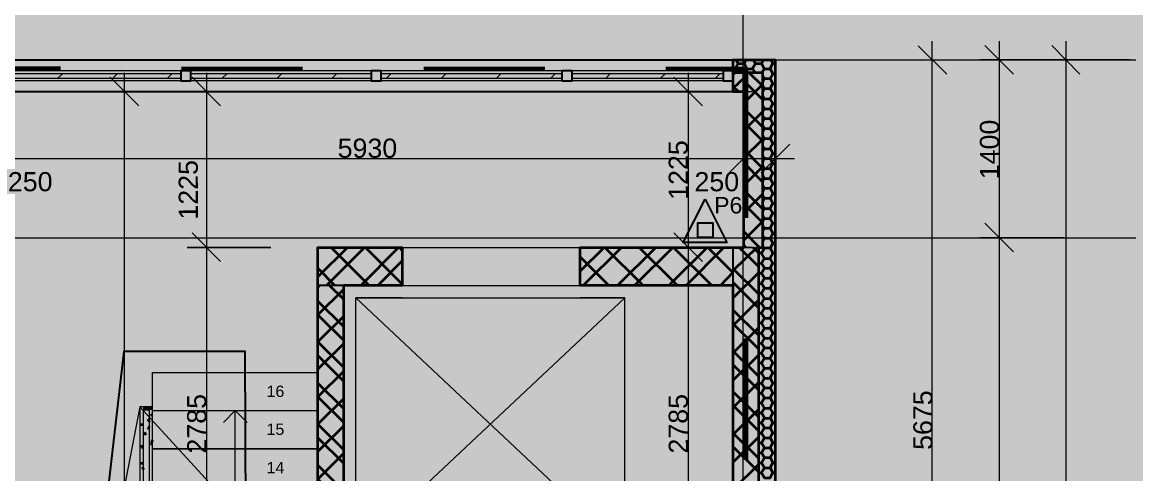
# Model space of a CAD drawing. Header units: millimetres. Extents: x 2377 to 264466, y -28213 to 61616.
# Drawn here: x 205437 to 214197, y -4093 to -539 of the extents above; entities that cross this region are included whole.
import ezdxf

# ---------------------------------------------------------------- set-up
doc = ezdxf.new("R2010")
doc.units = ezdxf.units.MM
doc.layers.add('ZTI_KANAL', color=30, linetype='Continuous', lineweight=50)
doc.styles.add('PDF ArialMT', font='arial.ttf')

msp = doc.modelspace()

# ---------------------------------------------------------------- linework, layer by layer
at = {"layer": 'ZTI_KANAL', "color": 7, "lineweight": 9}
for points in [[(211106.8, 4981.7), (211106.8, -22133.1)], [(212596, -6659.4), (212596, -686.4)], [(213123.2, -686.4), (213123.2, -2385.3)], [(213647.1, -686.4), (213647.1, -16134.8)], [(212710.4, -946.8), (212484.9, -724.5)], [(213234.3, -946.8), (213008.8, -721.4)], [(213758.2, -946.8), (213536, -721.4)], [(146414.3, -835.7), (214196.4, -835.7)], [(212091.2, -835.7), (212748.5, -835.7)], [(213628.1, -835.7), (212970.7, -835.7)], [(214152, -835.7), (213497.9, -835.7)], [(206683.4, -921.4), (205264, -921.4)], [(206238.9, -937.3), (206238.9, -11311.3)], [(208182.2, -921.4), (206762.8, -921.4)], [(206886.7, -937.3), (206886.7, -2461.5)], [(209681, -921.4), (208261.6, -921.4)], [(210951.2, -921.4), (209763.6, -921.4)], [(210674.9, -937.3), (210674.9, -2461.5)], [(206683.4, -1000.8), (205264, -1000.8)], [(206353.2, -1197.7), (206127.7, -972.2)], [(208182.2, -1000.8), (206762.8, -1000.8)], [(206997.8, -1197.7), (206772.4, -972.2)], [(209681, -1000.8), (208261.6, -1000.8)], [(210951.2, -1000.8), (209763.6, -1000.8)], [(210789.2, -1197.7), (210563.8, -972.2)], [(206747, -1086.5), (206089.6, -1086.5)], [(207391.6, -1086.5), (206734.3, -1086.5)], [(211183, -1086.5), (210525.7, -1086.5)], [(211360.8, -1105.6), (211360.8, -1759.7)], [(211249.7, -1724.8), (211475.1, -1499.3)], [(205032.2, -1610.5), (211262.4, -1610.5)], [(210960.7, -1610.5), (211513.2, -1610.5)], [(213123.2, -2086.8), (213123.2, -8882.2)], [(206886.7, -2159.8), (206886.7, -5246.3)], [(210674.9, -2159.8), (210674.9, -5246.3)], [(146414.3, -2236), (214196.4, -2236)], [(208426.7, -2312.2), (209827.1, -2312.2)], [(208426.7, -2610.7), (209827.1, -2610.7)], [(208426.7, -2709.2), (208061.6, -2709.2), (210176.4, -2709.2), (209827.1, -2709.2)], [(210176.4, -4697), (208061.6, -4697), (208061.6, -2709.2), (210176.4, -4697), (210176.4, -2709.2), (208061.6, -4697)], [(207677.3, -5097.1), (206461.2, -5097.1), (206461.2, -4795.4), (206461.2, -4496.9), (206461.2, -4195.3), (206461.2, -3896.8), (206461.2, -3595.1), (206461.2, -3296.6), (207763.1, -3296.6), (207763.1, -3595.1), (207763.1, -3896.8), (207763.1, -4195.3), (207763.1, -4496.9), (207763.1, -4795.4), (207763.1, -5097.1), (206362.7, -3566.5), (205181.5, -9660.1), (181035.7, -11158.9), (156035.8, -9660.1)], [(206461.2, -3595.1), (207763.1, -3595.1)], [(207112.1, -3595.1), (207020, -3690.4)], [(207112.1, -5097.1), (207112.1, -4795.4), (207112.1, -4496.9), (207112.1, -4195.3), (207112.1, -3896.8), (207112.1, -3595.1), (207207.4, -3690.4)]]:
    msp.add_lwpolyline(points, dxfattribs=at)
at = {"layer": 'ZTI_KANAL', "color": 7, "lineweight": 25}
for points in [[(205181.5, -835.7), (211030.6, -835.7)], [(211030.6, -1086.5), (205181.5, -1086.5)], [(211030.6, -2610.7), (211030.6, -2312.2)], [(207963.1, -2610.7), (207763.1, -2610.7)]]:
    msp.add_lwpolyline(points, dxfattribs=at)
at = {"layer": 'ZTI_KANAL', "color": 7, "lineweight": 35}
for points in [[(211030.6, -4795.4), (211030.6, -2610.7), (209827.1, -2610.7), (209827.1, -2312.2), (211113.1, -2312.2), (211113.1, -1086.5), (211030.6, -1086.5), (211030.6, -835.7), (211360.8, -835.7), (211360.8, -5246.3), (211030.6, -5246.3), (211030.6, -5097.1), (207763.1, -5097.1), (207763.1, -2312.2), (208426.7, -2312.2), (208426.7, -2610.7), (207963.1, -2610.7), (207963.1, -4795.4), (211030.6, -4795.4), (211030.6, -5097.1)], [(211046.4, -902.4), (211071.9, -864.3), (211071.9, -861.1)], [(211068.7, -864.3), (211052.8, -835.7)], [(211071.9, -864.3), (211116.3, -864.3), (211138.5, -905.5), (211183, -905.5), (211202, -937.3)], [(211116.3, -864.3), (211132.2, -835.7)], [(211183, -902.4), (211205.2, -864.3), (211208.4, -861.1)], [(211205.2, -864.3), (211189.3, -835.7)], [(211208.4, -864.3), (211252.9, -864.3), (211262.4, -845.2), (211268.7, -835.7)], [(211252.9, -864.3), (211262.4, -883.3), (211275.1, -905.5), (211319.5, -905.5), (211341.8, -943.7), (211360.8, -943.7)], [(211319.5, -902.4), (211341.8, -864.3), (211344.9, -861.1)], [(211325.9, -835.7), (211341.8, -864.3), (211360.8, -864.3)], [(211030.6, -905.5), (211049.6, -905.5)], [(211230.6, -5246.3), (211230.6, -2312.2), (211262.4, -2312.2), (211262.4, -937.3), (211030.6, -937.3)], [(211046.4, -937.3), (211030.6, -950)], [(211065.5, -937.3), (211046.4, -905.5)], [(211138.5, -937.3), (211113.1, -962.7)], [(211119.5, -937.3), (211138.5, -902.4)], [(211262.4, -1042.1), (211154.4, -937.3)], [(211256, -937.3), (211262.4, -924.6), (211275.1, -902.4)], [(211262.4, -962.7), (211275.1, -981.8), (211319.5, -981.8), (211341.8, -943.7), (211344.9, -940.5)], [(211113.1, -978.6), (211030.6, -1058)], [(211030.6, -1045.3), (211075, -1086.5)], [(211262.4, -1150.1), (211113.1, -1000.8)], [(211262.4, -1026.2), (211113.1, -1175.5)], [(211262.4, -1004), (211275.1, -981.8), (211275.1, -978.6)], [(211262.4, -1038.9), (211275.1, -1061.1), (211319.5, -1061.1), (211341.8, -1019.9), (211344.9, -1019.9)], [(211319.5, -981.8), (211341.8, -1023), (211360.8, -1023)], [(211262.4, -1083.4), (211275.1, -1061.1), (211275.1, -1058)], [(211262.4, -1118.3), (211275.1, -1140.5), (211319.5, -1140.5), (211341.8, -1099.2), (211344.9, -1096.1)], [(211262.4, -1159.6), (211275.1, -1140.5), (211275.1, -1137.4)], [(211319.5, -1061.1), (211341.8, -1099.2), (211360.8, -1099.2)], [(211262.4, -1366), (211113.1, -1216.7)], [(211262.4, -1239), (211275.1, -1216.7), (211262.4, -1197.7)], [(211275.1, -1219.9), (211319.5, -1219.9)], [(211319.5, -1140.5), (211341.8, -1178.6), (211360.8, -1178.6)], [(211344.9, -1175.5), (211341.8, -1178.6), (211319.5, -1216.7), (211341.8, -1258), (211360.8, -1258)], [(211262.4, -1242.1), (211113.1, -1391.4)], [(211262.4, -1277.1), (211275.1, -1296.1), (211319.5, -1296.1), (211341.8, -1258), (211344.9, -1254.8)], [(211262.4, -1318.3), (211275.1, -1296.1), (211275.1, -1292.9)], [(211319.5, -1296.1), (211341.8, -1337.4), (211360.8, -1337.4)], [(211275.1, -1451.7), (211275.1, -1454.9), (211262.4, -1473.9), (211113.1, -1324.7)], [(211262.4, -1353.3), (211275.1, -1375.5), (211319.5, -1375.5), (211341.8, -1334.2), (211344.9, -1334.2)], [(211262.4, -1397.7), (211275.1, -1375.5), (211275.1, -1372.3)], [(211319.5, -1375.5), (211341.8, -1413.6), (211360.8, -1413.6)], [(211262.4, -1458.1), (211113.1, -1607.3)], [(211262.4, -1432.7), (211275.1, -1454.9), (211319.5, -1454.9), (211341.8, -1413.6), (211344.9, -1410.4)], [(211319.5, -1454.9), (211341.8, -1493), (211360.8, -1493)], [(211262.4, -1689.9), (211113.1, -1537.5)], [(211262.4, -1553.3), (211275.1, -1531.1), (211262.4, -1512)], [(211262.4, -1591.4), (211275.1, -1610.5), (211319.5, -1610.5), (211341.8, -1572.4), (211344.9, -1569.2)], [(211275.1, -1534.3), (211319.5, -1534.3)], [(211344.9, -1489.8), (211341.8, -1493), (211319.5, -1531.1), (211341.8, -1572.4), (211360.8, -1572.4)], [(211262.4, -1797.8), (211113.1, -1645.4)], [(211262.4, -1632.7), (211275.1, -1610.5), (211275.1, -1607.3)], [(211262.4, -1667.6), (211275.1, -1689.9), (211319.5, -1689.9), (211341.8, -1648.6), (211344.9, -1648.6)], [(211319.5, -1610.5), (211341.8, -1651.8), (211360.8, -1651.8)], [(211262.4, -1674), (211113.1, -1823.2)], [(211262.4, -1712.1), (211275.1, -1689.9), (211275.1, -1686.7)], [(211262.4, -1747), (211275.1, -1769.3), (211319.5, -1769.3), (211341.8, -1807.4), (211360.8, -1807.4)], [(211319.5, -1689.9), (211341.8, -1728), (211360.8, -1728)], [(211319.5, -1766.1), (211341.8, -1728), (211344.9, -1724.8)], [(211262.4, -1788.3), (211275.1, -1766.1)], [(211262.4, -1826.4), (211275.1, -1845.5), (211319.5, -1845.5), (211341.8, -1807.4), (211344.9, -1804.2)], [(211262.4, -2010.6), (211113.1, -1861.3)], [(211262.4, -1889.9), (211113.1, -2039.2)], [(211262.4, -1867.7), (211275.1, -1845.5)], [(211262.4, -1905.8), (211275.1, -1924.9), (211319.5, -1924.9), (211341.8, -1886.7), (211344.9, -1883.6)], [(211262.4, -1947.1), (211275.1, -1924.9), (211275.1, -1921.7)], [(211319.5, -1845.5), (211341.8, -1886.7), (211360.8, -1886.7)], [(211319.5, -1924.9), (211341.8, -1966.1), (211360.8, -1966.1)], [(211262.4, -2118.6), (211113.1, -1969.3)], [(211262.4, -1982), (211275.1, -2004.2), (211319.5, -2004.2), (211341.8, -1963), (211344.9, -1963)], [(211262.4, -2026.5), (211275.1, -2004.2), (211275.1, -2001.1)], [(211319.5, -2004.2), (211341.8, -2042.3), (211360.8, -2042.3)], [(211262.4, -2061.4), (211275.1, -2083.6), (211319.5, -2083.6), (211341.8, -2121.7), (211360.8, -2121.7)], [(211262.4, -2102.7), (211275.1, -2080.4)], [(211319.5, -2080.4), (211341.8, -2042.3), (211344.9, -2039.2)], [(211262.4, -2105.8), (211113.1, -2255.1)], [(211237, -2312.2), (211113.1, -2185.2)], [(211262.4, -2140.8), (211275.1, -2159.8), (211319.5, -2159.8), (211341.8, -2121.7), (211344.9, -2118.6)], [(211262.4, -2182.1), (211275.1, -2159.8)], [(211319.5, -2159.8), (211341.8, -2201.1), (211360.8, -2201.1)], [(211262.4, -2220.2), (211275.1, -2239.2), (211319.5, -2239.2), (211341.8, -2277.3)], [(211262.4, -2261.4), (211275.1, -2239.2), (211275.1, -2236)], [(211344.9, -2277.3), (211341.8, -2277.3), (211322.7, -2312.2), (211319.5, -2318.6), (211275.1, -2318.6), (211268.7, -2312.2), (211262.4, -2296.4)], [(211319.5, -2239.2), (211341.8, -2201.1), (211344.9, -2197.9)], [(207763.1, -2544.1), (207994.9, -2312.2)], [(207829.8, -2610.7), (208128.3, -2312.2)], [(208166.4, -2610.7), (207867.9, -2312.2)], [(208099.7, -2610.7), (208398.2, -2312.2)], [(208426.7, -2601.2), (208137.8, -2312.2)], [(208426.7, -2334.5), (208404.5, -2312.2)], [(209827.1, -2499.6), (210014.4, -2312.2)], [(209849.3, -2610.7), (210151, -2312.2)], [(210322.5, -2610.7), (210020.8, -2312.2)], [(210119.2, -2610.7), (210420.9, -2312.2)], [(210252.6, -2610.7), (210554.3, -2312.2)], [(210592.4, -2610.7), (210290.7, -2312.2)], [(210522.5, -2610.7), (210824.2, -2312.2)], [(210862.3, -2610.7), (210560.6, -2312.2)], [(210659, -2610.7), (210957.5, -2312.2)], [(211030.6, -2512.3), (210830.5, -2312.2)], [(211214.7, -2312.2), (211030.6, -2493.2)], [(211230.6, -2464.7), (211078.2, -2312.2)], [(211129, -2312.2), (211113.1, -2293.2)], [(211275.1, -2315.4), (211275.1, -2318.6), (211252.9, -2356.7), (211230.6, -2356.7), (211186.2, -2312.2)], [(211252.9, -2356.7), (211275.1, -2398), (211319.5, -2398), (211341.8, -2436.1), (211360.8, -2436.1)], [(211319.5, -2318.6), (211341.8, -2356.7), (211360.8, -2356.7)], [(211319.5, -2394.8), (211341.8, -2356.7), (211344.9, -2353.5)], [(211341.8, -2280.5), (211360.8, -2280.5)], [(208233, -2610.7), (208426.7, -2417)], [(210052.5, -2610.7), (209827.1, -2385.3)], [(211230.6, -2436.1), (211252.9, -2436.1), (211275.1, -2474.2), (211319.5, -2474.2), (211341.8, -2436.1), (211344.9, -2432.9)], [(211252.9, -2436.1), (211275.1, -2394.8)], [(207896.4, -2610.7), (207763.1, -2474.2)], [(210929, -2610.7), (211030.6, -2505.9)], [(211230.6, -2680.6), (211030.6, -2480.5)], [(211230.6, -2509.1), (211030.6, -2709.2)], [(211230.6, -2515.5), (211252.9, -2515.5), (211275.1, -2553.6), (211319.5, -2553.6), (211341.8, -2591.7)], [(211252.9, -2515.5), (211275.1, -2474.2), (211275.1, -2471)], [(211319.5, -2474.2), (211341.8, -2515.5), (211360.8, -2515.5)], [(211319.5, -2553.6), (211341.8, -2515.5), (211344.9, -2512.3)], [(207763.1, -2626.6), (207775.8, -2610.7)], [(207855.2, -2610.7), (207963.1, -2718.7)], [(211230.6, -2788.6), (211030.6, -2588.5)], [(211230.6, -2594.9), (211252.9, -2594.9)], [(211275.1, -2550.4), (211275.1, -2553.6), (211252.9, -2591.7), (211275.1, -2633), (211319.5, -2633), (211341.8, -2591.7), (211344.9, -2591.7)], [(211341.8, -2594.9), (211360.8, -2594.9)], [(207963.1, -2642.5), (207763.1, -2842.5), (207963.1, -3042.6)], [(211230.6, -2671.1), (211252.9, -2671.1), (211275.1, -2712.4), (211319.5, -2712.4), (211341.8, -2750.5), (211360.8, -2750.5)], [(211252.9, -2671.1), (211275.1, -2633), (211275.1, -2629.8)], [(211252.9, -2750.5), (211275.1, -2709.2)], [(211319.5, -2633), (211341.8, -2671.1), (211360.8, -2671.1)], [(211319.5, -2709.2), (211341.8, -2671.1), (211344.9, -2667.9)], [(207763.1, -2734.6), (207963.1, -2934.6)], [(211230.6, -2725.1), (211030.6, -2925.1)], [(211230.6, -2750.5), (211252.9, -2750.5), (211275.1, -2788.6), (211319.5, -2788.6), (211341.8, -2750.5), (211344.9, -2747.3)], [(211252.9, -2826.7), (211275.1, -2788.6), (211275.1, -2785.4)], [(211319.5, -2788.6), (211341.8, -2829.8), (211360.8, -2829.8)], [(207963.1, -2855.2), (207763.1, -3055.3), (207963.1, -3255.3)], [(211230.6, -3004.5), (211030.6, -2804.4)], [(211230.6, -2829.8), (211252.9, -2829.8), (211275.1, -2867.9), (211319.5, -2867.9), (211341.8, -2826.7), (211344.9, -2826.7)], [(211252.9, -2906.1), (211275.1, -2867.9), (211275.1, -2864.8)], [(211319.5, -2867.9), (211341.8, -2906.1), (211360.8, -2906.1)], [(211230.6, -3112.5), (211030.6, -2912.4)], [(211230.6, -2941), (211030.6, -3141)], [(211230.6, -2906.1), (211252.9, -2906.1), (211275.1, -2947.3), (211319.5, -2947.3), (211341.8, -2906.1), (211344.9, -2906.1)], [(211252.9, -2985.4), (211275.1, -2947.3), (211275.1, -2944.2)], [(211319.5, -2947.3), (211341.8, -2985.4), (211360.8, -2985.4)], [(211230.6, -2985.4), (211252.9, -2985.4), (211275.1, -3026.7), (211319.5, -3026.7), (211341.8, -3064.8), (211360.8, -3064.8)], [(211230.6, -3064.8), (211252.9, -3064.8), (211275.1, -3102.9), (211319.5, -3102.9), (211341.8, -3064.8), (211344.9, -3061.6)], [(211252.9, -3064.8), (211275.1, -3023.5)], [(211319.5, -3023.5), (211341.8, -2985.4), (211344.9, -2982.3)], [(207763.1, -3271.2), (207963.1, -3071.2)], [(211230.6, -3328.4), (211030.6, -3128.3)], [(211230.6, -3144.2), (211252.9, -3144.2), (211275.1, -3182.3), (211319.5, -3182.3), (211341.8, -3141), (211344.9, -3141)], [(211252.9, -3141), (211275.1, -3102.9), (211275.1, -3099.7)], [(211319.5, -3102.9), (211341.8, -3144.2), (211360.8, -3144.2)], [(207763.1, -3163.3), (207963.1, -3363.3)], [(211230.6, -3156.9), (211030.6, -3357)], [(211230.6, -3436.3), (211030.6, -3236.3)], [(211230.6, -3220.4), (211252.9, -3220.4), (211275.1, -3261.7), (211319.5, -3261.7), (211341.8, -3220.4), (211344.9, -3220.4)], [(211252.9, -3220.4), (211275.1, -3182.3), (211275.1, -3179.1)], [(211319.5, -3182.3), (211341.8, -3220.4), (211360.8, -3220.4)], [(207963.1, -3287.1), (207763.1, -3487.1), (207963.1, -3687.2)], [(211230.6, -3299.8), (211252.9, -3299.8), (211275.1, -3341.1), (211319.5, -3341.1), (211341.8, -3379.2), (211360.8, -3379.2)], [(211252.9, -3299.8), (211275.1, -3261.7), (211275.1, -3258.5)], [(211319.5, -3261.7), (211341.8, -3299.8), (211360.8, -3299.8)], [(211319.5, -3337.9), (211341.8, -3299.8), (211344.9, -3296.6)], [(207763.1, -3379.2), (207963.1, -3579.2)], [(211230.6, -3372.8), (211030.6, -3572.9)], [(211230.6, -3379.2), (211252.9, -3379.2), (211275.1, -3417.3), (211319.5, -3417.3), (211341.8, -3379.2), (211344.9, -3376)], [(211252.9, -3379.2), (211275.1, -3337.9)], [(211252.9, -3455.4), (211275.1, -3417.3), (211275.1, -3414.1)], [(207963.1, -3503), (207763.1, -3703.1), (207963.1, -3903.1)], [(211230.6, -3649.1), (211030.6, -3449)], [(211230.6, -3458.6), (211252.9, -3458.6), (211275.1, -3496.7), (211319.5, -3496.7), (211341.8, -3455.4), (211344.9, -3455.4)], [(211252.9, -3534.8), (211275.1, -3496.7), (211275.1, -3493.5)], [(211319.5, -3417.3), (211341.8, -3458.6), (211360.8, -3458.6)], [(211319.5, -3496.7), (211341.8, -3534.8), (211360.8, -3534.8)], [(206438.9, -3566.5), (206435.8, -3572.9)], [(211230.6, -3757.1), (211030.6, -3557)], [(211230.6, -3585.6), (211030.6, -3785.6)], [(211230.6, -3534.8), (211252.9, -3534.8), (211275.1, -3576.1), (211319.5, -3576.1), (211341.8, -3534.8), (211344.9, -3531.6)], [(211252.9, -3614.2), (211275.1, -3576.1), (211275.1, -3572.9)], [(211319.5, -3576.1), (211341.8, -3614.2), (211360.8, -3614.2)], [(206438.9, -3684), (206438.9, -3680.8), (206426.2, -3665)], [(206445.3, -3630), (206461.2, -3630)], [(211230.6, -3614.2), (211252.9, -3614.2), (211275.1, -3652.3), (211252.9, -3693.6)], [(211275.1, -3655.4), (211319.5, -3655.4)], [(211344.9, -3611), (211341.8, -3614.2), (211319.5, -3652.3), (211341.8, -3693.6), (211360.8, -3693.6)], [(206369.1, -3706.3), (206388.1, -3706.3), (206394.5, -3706.3)], [(206410.4, -3788.8), (206400.8, -3766.6)], [(206438.9, -3722.1), (206426.2, -3744.4)], [(206438.9, -3722.1), (206438.9, -3722.1)], [(207763.1, -3919), (207963.1, -3719)], [(211230.6, -3693.6), (211252.9, -3693.6), (211275.1, -3731.7), (211319.5, -3731.7), (211341.8, -3693.6), (211344.9, -3690.4)], [(211252.9, -3769.8), (211275.1, -3731.7), (211275.1, -3728.5)], [(211319.5, -3731.7), (211341.8, -3772.9), (211360.8, -3772.9)], [(206461.2, -3830.1), (206451.6, -3849.1)], [(207763.1, -3811), (207963.1, -4011.1)], [(211230.6, -3973), (211030.6, -3772.9)], [(211230.6, -3801.5), (211030.6, -4001.6)], [(211230.6, -3772.9), (211252.9, -3772.9), (211275.1, -3811), (211319.5, -3811), (211341.8, -3769.8), (211344.9, -3769.8)], [(211230.6, -3849.1), (211252.9, -3849.1), (211275.1, -3890.4), (211319.5, -3890.4), (211341.8, -3849.1), (211344.9, -3846)], [(211252.9, -3849.1), (211275.1, -3811), (211275.1, -3807.9)], [(211319.5, -3811), (211341.8, -3849.1), (211360.8, -3849.1)], [(206385, -3893.6), (206372.3, -3871.4)], [(206445.3, -3858.7), (206461.2, -3858.7)], [(207963.1, -3934.9), (207763.1, -4134.9), (207963.1, -4335)], [(211230.6, -4080.9), (211030.6, -3880.9)], [(211230.6, -3928.5), (211252.9, -3928.5), (211275.1, -3966.6), (211319.5, -3966.6), (211341.8, -3928.5), (211344.9, -3925.4)], [(211252.9, -3928.5), (211275.1, -3890.4), (211275.1, -3887.2)], [(211319.5, -3890.4), (211341.8, -3928.5), (211360.8, -3928.5)], [(206369.1, -4011.1), (206388.1, -4011.1), (206394.5, -4011.1)], [(207763.1, -4027), (207963.1, -4227)], [(211230.6, -4017.4), (211030.6, -4217.5)], [(211230.6, -4007.9), (211252.9, -4007.9), (211275.1, -4046), (211319.5, -4046), (211341.8, -4007.9), (211344.9, -4004.7)], [(211252.9, -4007.9), (211275.1, -3966.6)], [(211319.5, -3966.6), (211341.8, -4007.9), (211360.8, -4007.9)], [(206394.5, -4061.9), (206388.1, -4052.4), (206381.8, -4042.8)], [(211230.6, -4087.3), (211252.9, -4087.3), (211275.1, -4125.4), (211319.5, -4125.4), (211341.8, -4084.1), (211344.9, -4084.1)], [(211252.9, -4084.1), (211275.1, -4046), (211275.1, -4042.8)], [(211319.5, -4046), (211341.8, -4087.3), (211360.8, -4087.3)]]:
    msp.add_lwpolyline(points, dxfattribs=at)
at = {"layer": 'ZTI_KANAL', "color": 1, "lineweight": 60}
for points in [[(205737.2, -905.5), (205108.4, -905.5), (205108.4, -2090), (204305.1, -2090)], [(206213.5, -905.5), (206213.5, -905.5)], [(206689.8, -905.5), (207642.4, -905.5)], [(208118.7, -905.5), (208118.7, -905.5)], [(208595, -905.5), (209547.7, -905.5)], [(210024, -905.5), (210024, -905.5)], [(210500.3, -905.5), (211129, -905.5), (211129, -2077.3)], [(211129, -2553.6), (211129, -2553.6)], [(211129, -3029.9), (211129, -3982.5)]]:
    msp.add_lwpolyline(points, dxfattribs=at)
at = {"layer": 'ZTI_KANAL', "color": 7, "lineweight": 20}
for points in [[(205264, -978.6), (206683.4, -978.6), (206683.4, -943.7), (205264, -943.7)], [(206762.8, -978.6), (208182.2, -978.6), (208182.2, -943.7), (206762.8, -943.7)], [(208261.6, -978.6), (209681, -978.6), (209681, -943.7), (208261.6, -943.7)], [(209763.6, -978.6), (210951.2, -978.6), (210951.2, -943.7), (209763.6, -943.7)], [(207763.1, -3896.8), (206461.2, -3896.8)]]:
    msp.add_lwpolyline(points, close=True, dxfattribs=at)
for points in [[(205718.1, -978.6), (205753.1, -943.7)], [(206150, -978.6), (206184.9, -943.7)], [(206578.7, -978.6), (206613.6, -943.7)], [(207010.5, -978.6), (207045.4, -943.7)], [(207442.4, -978.6), (207477.3, -943.7)], [(207874.2, -978.6), (207909.2, -943.7)], [(208302.9, -978.6), (208337.8, -943.7)], [(208734.8, -978.6), (208769.7, -943.7)], [(209166.6, -978.6), (209201.5, -943.7)], [(209595.3, -978.6), (209630.2, -943.7)], [(210027.1, -978.6), (210062.1, -943.7)], [(210459, -978.6), (210493.9, -943.7)], [(210890.9, -978.6), (210925.8, -943.7)], [(205826.1, -978.6), (205829.3, -975.4)], [(206254.8, -978.6), (206261.1, -975.4)], [(207118.5, -978.6), (207121.7, -975.4)], [(207550.3, -978.6), (207553.5, -975.4)], [(207979, -978.6), (207985.4, -975.4)], [(208410.9, -978.6), (208417.2, -975.4)], [(208842.7, -978.6), (208845.9, -975.4)], [(209274.6, -978.6), (209277.7, -975.4)], [(210135.1, -978.6), (210141.5, -975.4)], [(210567, -978.6), (210570.1, -975.4)], [(206807.3, -7199.2), (206807.3, -6494.3), (206832.7, -6494.3), (211030.6, -6494.3), (211030.6, -6395.8), (206461.2, -6395.8), (206461.2, -3566.5), (206362.7, -3566.5), (206362.7, -6494.3), (206683.4, -6494.3), (206683.4, -7199.2), (206683.4, -8101), (206683.4, -11158.9), (206181.7, -11158.9), (205283.1, -11158.9), (203403.3, -11158.9), (202501.4, -11158.9), (195734.7, -11158.9), (194832.8, -11158.9), (190034.8, -11158.9), (189984, -11158.9), (189984, -11311.3), (189984, -12111.5)], [(211030.6, -6421.2), (206438.9, -6421.2), (206438.9, -3591.9), (206388.1, -3591.9), (206388.1, -6472), (206708.8, -6472), (206708.8, -7199.2)], [(206461.2, -3595.1), (207763.1, -3595.1)]]:
    msp.add_lwpolyline(points, dxfattribs=at)
at = {"layer": 'ZTI_KANAL', "color": 7, "lineweight": 25}
for points in [[(206683.4, -1000.8), (206762.8, -1000.8), (206762.8, -921.4), (206683.4, -921.4)], [(208182.2, -1000.8), (208261.6, -1000.8), (208261.6, -921.4), (208182.2, -921.4)], [(209681, -1000.8), (209763.6, -1000.8), (209763.6, -921.4), (209681, -921.4)], [(210951.2, -1000.8), (211030.6, -1000.8), (211030.6, -921.4), (210951.2, -921.4)]]:
    msp.add_lwpolyline(points, close=True, dxfattribs=at)
at = {"layer": 'ZTI_KANAL', "color": 7, "lineweight": 9}
for points in [[(211113.1, -1759.7), (211113.1, -1105.6)], [(210998.8, -1724.8), (211224.3, -1499.3)], [(213008.8, -2121.7), (213234.3, -2347.2)], [(206772.4, -2197.9), (206997.8, -2423.4)], [(210563.8, -2197.9), (210789.2, -2423.4)], [(212970.7, -2236), (213628.1, -2236)], [(206734.3, -2312.2), (207391.6, -2312.2)], [(210525.7, -2312.2), (211183, -2312.2)]]:
    msp.add_lwpolyline(points, close=True, dxfattribs=at)
at = {"layer": 'ZTI_KANAL', "color": 1, "lineweight": 25}
for points in [[(210808.3, -1931.2), (210979.8, -2274.1), (210636.8, -2274.1)], [(210751.1, -2232.9), (210751.1, -2118.6), (210868.6, -2118.6), (210868.6, -2232.9)]]:
    msp.add_lwpolyline(points, close=True, dxfattribs=at)
at = {"layer": 'ZTI_KANAL', "color": 70, "lineweight": 25, "true_color": 0x7fff00}
msp.add_lwpolyline([(192032.1, -9660.1), (195013.8, -10292), (205432.3, -10149.1), (206238.9, -3128.3), (207188.3, -3128.3), (207197.9, -5690.9), (211411.6, -5744.9)], dxfattribs=at)
at = {"layer": 'ZTI_KANAL', "color": 7, "lineweight": 35, "true_color": 0xffffff, "transparency": 33554559}
msp.add_solid([(144445.5, -24409.9), (264465.7, -24409.9), (144445.5, 7095.4), (264465.7, 7095.4)], dxfattribs=at)
at = {"layer": 'ZTI_KANAL', "color": 1, "lineweight": 0, "transparency": 33554559}
msp.add_solid([(210751.1, -2232.9), (210868.6, -2232.9), (210751.1, -2118.6), (210868.6, -2118.6)], dxfattribs=at)
at = {"layer": 'ZTI_KANAL', "color": 11, "lineweight": 0, "true_color": 0xff8080, "transparency": 33554559}
for points in [[(206362.7, -3566.5), (206388.1, -6472), (206362.7, -6472)], [(206362.7, -3566.5), (206388.1, -3566.5), (206388.1, -6472)], [(206438.9, -3591.9), (206388.1, -3591.9), (206388.1, -3566.5)], [(206438.9, -3591.9), (206388.1, -3566.5), (206438.9, -3566.5)], [(206438.9, -3566.5), (206461.2, -3591.9), (206438.9, -3591.9)], [(206438.9, -3566.5), (206461.2, -3566.5), (206461.2, -3591.9)], [(206438.9, -3591.9), (206461.2, -6395.8), (206438.9, -6395.8)], [(206438.9, -3591.9), (206461.2, -3591.9), (206461.2, -6395.8)]]:
    msp.add_solid(points, dxfattribs=at)

# ---------------------------------------------------------------- texts
at = {"layer": 'ZTI_KANAL', "color": 7, "char_height": 150.87, "attachment_point": 4, "rotation": 90.10008, "style": 'PDF ArialMT'}
for s, insert in [('1400', (213047.9, -1774.8)), ('1225', (210599.5, -1936.8)), ('1225', (206744.4, -2092.4)), ('2785', (206811.1, -3934.2)), ('2785', (210599.5, -3934.2)), ('5675', (212523.9, -3905.6))]:
    msp.add_mtext(s, dxfattribs=dict(at, insert=insert))
at = {"layer": 'ZTI_KANAL', "color": 7, "attachment_point": 4, "style": 'PDF ArialMT'}
for s, insert, char_height in [('5930', (207918.1, -1531.5), 150.87), ('250', (205323.7, -1795), 150.87), ('250', (210725.3, -1795), 150.87), ('16', (207359.2, -3444.9), 89.82), ('15', (207359.2, -3743.4), 89.82), ('14', (207359.2, -4045.1), 89.82)]:
    msp.add_mtext(s, dxfattribs=dict(at, insert=insert, char_height=char_height))
at = {"layer": 'ZTI_KANAL', "color": 1, "insert": (210880.9, -1980.4), "char_height": 129.23, "attachment_point": 4, "style": 'PDF ArialMT'}
msp.add_mtext('P6', dxfattribs=at)

doc.saveas('drawing.dxf')
